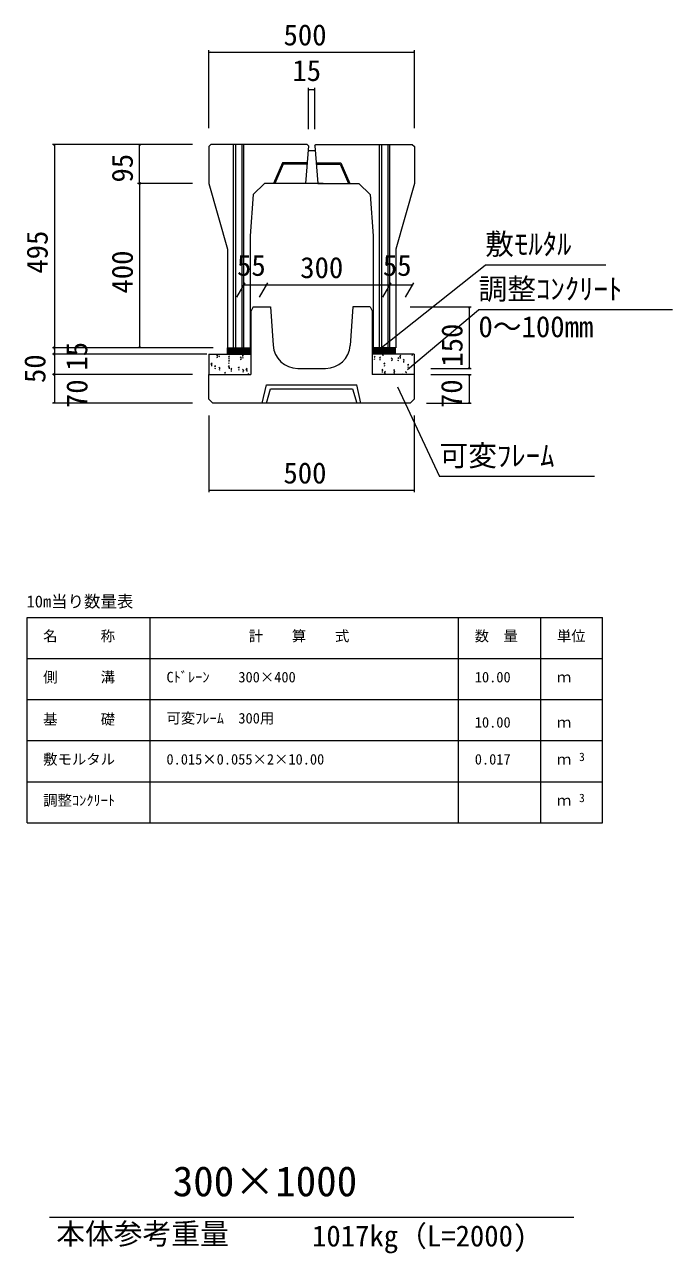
# Model space of a CAD drawing. Units: millimetres on the paper, scale 1:20. Extents: x -2 to 839, y 0 to 594.
# Drawn here: x 203.1 to 281.9, y 335.7 to 485.2 of the extents above; entities that cross this region are included whole.
import ezdxf
from ezdxf.enums import TextEntityAlignment as Align

# ---------------------------------------------------------------- set-up
doc = ezdxf.new("R2010")
doc.units = ezdxf.units.MM
for name, color, linetype, lineweight in [('0_2', 7, 'Continuous', 18), ('D-STR-DIM（寸法）', 7, 'Continuous', 18), ('D-STR-HTXT（旗揚げ）', 4, 'Continuous', 18), ('D-STR-STRn（構造物）', 5, 'Continuous', 18), ('D-STR-TXT（文字）', 7, 'Continuous', 18), ('D-STR（構造物外形線）', 1, 'Continuous', 18)]:
    doc.layers.add(name, color=color, linetype=linetype, lineweight=lineweight)
doc.styles.add('ＭＳ ゴシック', font='')
doc.styles.get('ＭＳ ゴシック').set_extended_font_data('MS Gothic')

msp = doc.modelspace()

# ---------------------------------------------------------------- linework, layer by layer
at = {"layer": '0_2'}
for p, q in [((225.507, 481.884), (225.657, 481.909)), ((225.657, 481.859), (225.507, 481.884)), ((250.357, 481.909), (250.507, 481.884)), ((250.507, 481.884), (250.357, 481.859)), ((237.621, 477.301), (237.771, 477.326)), ((237.771, 477.276), (237.621, 477.301)), ((238.244, 477.326), (238.394, 477.301)), ((238.394, 477.301), (238.244, 477.276)), ((206.686, 470.495), (206.711, 470.645)), ((206.711, 470.645), (206.736, 470.495)), ((217.046, 470.495), (217.071, 470.645)), ((217.071, 470.645), (217.096, 470.495)), ((217.071, 465.895), (217.046, 466.045)), ((217.046, 465.745), (217.071, 465.895)), ((217.096, 466.045), (217.071, 465.895)), ((217.071, 465.895), (217.096, 465.745)), ((229.792, 453.564), (229.942, 453.589)), ((229.942, 453.539), (229.792, 453.564)), ((232.389, 453.589), (232.539, 453.564)), ((232.539, 453.564), (232.389, 453.539)), ((232.539, 453.564), (232.689, 453.589)), ((232.689, 453.539), (232.539, 453.564)), ((247.389, 453.589), (247.539, 453.564)), ((247.539, 453.564), (247.389, 453.539)), ((247.539, 453.564), (247.689, 453.589)), ((247.689, 453.539), (247.539, 453.564)), ((250.136, 453.589), (250.286, 453.564)), ((250.286, 453.564), (250.136, 453.539)), ((257.157, 450.745), (257.182, 450.895)), ((257.182, 450.895), (257.207, 450.745)), ((206.711, 445.895), (206.686, 446.045)), ((206.686, 445.745), (206.711, 445.895)), ((206.736, 446.045), (206.711, 445.895)), ((206.711, 445.895), (206.736, 445.745)), ((217.071, 445.895), (217.046, 446.045)), ((217.096, 446.045), (217.071, 445.895)), ((206.711, 445.145), (206.686, 445.295)), ((206.686, 444.995), (206.711, 445.145)), ((206.736, 445.295), (206.711, 445.145)), ((206.711, 445.145), (206.736, 444.995)), ((206.711, 442.645), (206.686, 442.795)), ((206.736, 442.795), (206.711, 442.645)), ((257.182, 443.395), (257.157, 443.545)), ((257.207, 443.545), (257.182, 443.395)), ((206.686, 442.495), (206.711, 442.645)), ((206.711, 442.645), (206.736, 442.495)), ((257.157, 442.495), (257.182, 442.645)), ((257.182, 442.645), (257.207, 442.495)), ((206.711, 439.145), (206.686, 439.295)), ((206.736, 439.295), (206.711, 439.145)), ((257.182, 439.145), (257.157, 439.295)), ((257.207, 439.295), (257.182, 439.145)), ((225.495, 428.567), (225.645, 428.592)), ((225.645, 428.542), (225.495, 428.567)), ((250.345, 428.592), (250.495, 428.567)), ((250.495, 428.567), (250.345, 428.542))]:
    msp.add_line(p, q, dxfattribs=at)
at = {"layer": '0_2', "color": 9}
for p, q in [((225.507, 481.884), (225.527, 481.884)), ((250.507, 481.884), (250.487, 481.884)), ((237.621, 477.301), (237.641, 477.301)), ((238.394, 477.301), (238.374, 477.301)), ((206.711, 470.645), (206.711, 470.625)), ((217.071, 470.645), (217.071, 470.625)), ((217.071, 465.895), (217.071, 465.915)), ((217.071, 465.895), (217.071, 465.875)), ((229.792, 453.564), (229.812, 453.564)), ((232.539, 453.564), (232.519, 453.564)), ((232.539, 453.564), (232.559, 453.564)), ((247.539, 453.564), (247.519, 453.564)), ((247.539, 453.564), (247.559, 453.564)), ((250.286, 453.564), (250.266, 453.564)), ((257.182, 450.895), (257.182, 450.875)), ((206.711, 445.895), (206.711, 445.915)), ((206.711, 445.895), (206.711, 445.875)), ((217.071, 445.895), (217.071, 445.915)), ((206.711, 445.145), (206.711, 445.165)), ((206.711, 445.145), (206.711, 445.125)), ((257.182, 443.395), (257.182, 443.415)), ((206.711, 442.645), (206.711, 442.665)), ((206.711, 442.645), (206.711, 442.625)), ((257.182, 442.645), (257.182, 442.625)), ((206.711, 439.145), (206.711, 439.165)), ((257.182, 439.145), (257.182, 439.165)), ((225.495, 428.567), (225.515, 428.567)), ((250.495, 428.567), (250.475, 428.567))]:
    msp.add_line(p, q, dxfattribs=at)
at = {"layer": 'D-STR-DIM（寸法）'}
for p, q in [((225.507, 472.645), (225.507, 482.134)), ((225.527, 481.884), (250.487, 481.884)), ((250.507, 472.645), (250.507, 482.134)), ((237.621, 472.495), (237.621, 477.551)), ((238.374, 477.301), (237.641, 477.301)), ((238.394, 472.495), (238.394, 477.551)), ((223.507, 470.645), (206.461, 470.645)), ((206.711, 470.625), (206.711, 445.915)), ((223.507, 470.645), (216.821, 470.645)), ((217.071, 465.915), (217.071, 470.625)), ((223.507, 465.895), (216.821, 465.895)), ((223.507, 465.895), (216.821, 465.895)), ((217.071, 465.875), (217.071, 445.915)), ((228.916, 452.046), (229.937, 453.814)), ((229.812, 453.564), (232.519, 453.564)), ((231.662, 452.046), (232.683, 453.814)), ((231.662, 452.046), (232.683, 453.814)), ((232.559, 453.564), (247.519, 453.564)), ((246.662, 452.046), (247.683, 453.814)), ((246.662, 452.046), (247.683, 453.814)), ((247.559, 453.564), (250.266, 453.564)), ((249.41, 452.046), (250.43, 453.814)), ((250.007, 450.895), (257.432, 450.895)), ((257.182, 450.875), (257.182, 443.415)), ((226.007, 445.895), (206.461, 445.895)), ((225.761, 445.895), (206.461, 445.895)), ((206.711, 445.875), (206.711, 445.165)), ((223.495, 445.895), (216.821, 445.895)), ((223.495, 445.145), (206.461, 445.145)), ((225.257, 445.145), (206.461, 445.145)), ((206.711, 445.125), (206.711, 442.665)), ((252.495, 443.395), (257.432, 443.395)), ((223.495, 442.645), (206.461, 442.645)), ((223.495, 442.645), (206.461, 442.645)), ((206.711, 442.625), (206.711, 439.165)), ((252.495, 442.645), (257.432, 442.645)), ((257.182, 442.625), (257.182, 439.165)), ((223.495, 439.145), (206.461, 439.145)), ((251.995, 439.145), (257.432, 439.145)), ((225.495, 437.645), (225.495, 428.317)), ((250.495, 437.645), (250.495, 428.317)), ((225.515, 428.567), (250.475, 428.567))]:
    msp.add_line(p, q, dxfattribs=at)
at = {"layer": 'D-STR-HTXT（旗揚げ）'}
for p, q in [((246.085, 445.608), (259.12, 455.976)), ((273.781, 455.976), (259.12, 455.976)), ((249.656, 443.25), (258.301, 450.514)), ((281.9, 450.514), (258.301, 450.514)), ((248.464, 441.145), (253.548, 430.233)), ((272.411, 430.233), (253.548, 430.233)), ((203.38, 413.097), (273.38, 413.097)), ((203.38, 388.097), (203.38, 413.097)), ((218.38, 388.097), (218.38, 413.097)), ((255.88, 388.097), (255.88, 413.097)), ((265.88, 397.097), (265.88, 413.097)), ((265.88, 388.097), (265.88, 413.097)), ((273.38, 388.097), (273.38, 413.097)), ((203.38, 408.097), (273.38, 408.097)), ((203.38, 403.097), (273.38, 403.097)), ((203.38, 398.097), (273.38, 398.097)), ((203.38, 393.097), (273.38, 393.097)), ((203.38, 388.097), (273.38, 388.097)), ((206.103, 340.091), (269.887, 340.091))]:
    msp.add_line(p, q, dxfattribs=at)
at = {"layer": 'D-STR-STRn（構造物）'}
for p, q in [((227.761, 445.145), (227.761, 445.895)), ((227.761, 445.86), (227.796, 445.895)), ((227.761, 445.683), (227.973, 445.895)), ((227.761, 445.507), (228.15, 445.895)), ((227.761, 445.33), (228.327, 445.895)), ((227.761, 445.153), (228.503, 445.895)), ((227.93, 445.145), (228.68, 445.895)), ((228.107, 445.145), (228.857, 445.895)), ((228.284, 445.145), (229.034, 445.895)), ((228.46, 445.145), (229.21, 445.895)), ((228.637, 445.145), (229.387, 445.895)), ((228.814, 445.145), (229.564, 445.895)), ((228.991, 445.145), (229.741, 445.895)), ((229.167, 445.145), (229.917, 445.895)), ((229.344, 445.145), (230.094, 445.895)), ((229.521, 445.145), (230.271, 445.895)), ((229.698, 445.145), (230.448, 445.895)), ((229.875, 445.145), (230.62, 445.89)), ((230.051, 445.145), (230.62, 445.713)), ((245.37, 445.791), (245.474, 445.895)), ((245.37, 445.614), (245.651, 445.895)), ((245.37, 445.437), (245.827, 445.895)), ((245.37, 445.261), (246.004, 445.895)), ((245.431, 445.145), (246.181, 445.895)), ((245.608, 445.145), (246.358, 445.895)), ((245.784, 445.145), (246.534, 445.895)), ((245.961, 445.145), (246.711, 445.895)), ((246.138, 445.145), (246.888, 445.895)), ((246.315, 445.145), (247.065, 445.895)), ((246.492, 445.145), (247.242, 445.895)), ((246.668, 445.145), (247.418, 445.895)), ((246.845, 445.145), (247.595, 445.895)), ((247.022, 445.145), (247.772, 445.895)), ((247.199, 445.145), (247.949, 445.895)), ((247.375, 445.145), (248.125, 445.895)), ((247.552, 445.145), (248.228, 445.821)), ((248.228, 445.145), (248.228, 445.895)), ((225.495, 445.145), (230.62, 445.145)), ((225.495, 445.145), (225.495, 442.645)), ((226.472, 444.924), (226.569, 445.039)), ((226.472, 444.924), (226.592, 444.914)), ((226.553, 444.636), (226.53, 444.761)), ((226.687, 445.131), (226.724, 445.145)), ((226.687, 445.131), (226.787, 445.064)), ((226.747, 444.787), (226.788, 444.908)), ((227.881, 444.325), (228.021, 444.379)), ((227.881, 444.326), (227.981, 444.258)), ((227.907, 444.799), (228.003, 444.914)), ((227.907, 444.799), (228.026, 444.788)), ((227.988, 444.51), (227.965, 444.636)), ((229.341, 444.673), (229.438, 444.788)), ((229.341, 444.673), (229.461, 444.663)), ((229.422, 444.385), (229.399, 444.51)), ((229.562, 444.971), (229.702, 445.024)), ((229.562, 444.971), (229.661, 444.903)), ((229.622, 444.626), (229.662, 444.747)), ((230.228, 445.145), (230.62, 445.537)), ((230.405, 445.145), (230.62, 445.36)), ((230.582, 445.145), (230.62, 445.183)), ((250.495, 445.145), (245.37, 445.145)), ((245.613, 444.815), (245.753, 444.868)), ((245.613, 444.815), (245.713, 444.748)), ((245.673, 444.471), (245.714, 444.592)), ((246.278, 444.672), (246.375, 444.786)), ((246.278, 444.672), (246.398, 444.661)), ((246.359, 444.383), (246.336, 444.508)), ((246.69, 444.92), (246.668, 445.11)), ((246.714, 445.145), (246.732, 445.142)), ((247.354, 445.116), (247.364, 445.145)), ((247.713, 444.546), (247.809, 444.661)), ((247.713, 444.546), (247.832, 444.536)), ((247.729, 445.145), (248.228, 445.644)), ((247.793, 444.257), (247.77, 444.383)), ((247.906, 445.145), (248.228, 445.467)), ((248.083, 445.145), (248.228, 445.29)), ((248.488, 444.655), (248.628, 444.708)), ((248.488, 444.655), (248.587, 444.587)), ((248.548, 444.31), (248.588, 444.431)), ((248.689, 444.839), (248.844, 445.001)), ((248.689, 444.839), (248.866, 444.811)), ((248.824, 444.589), (248.802, 444.779)), ((249.147, 444.42), (249.244, 444.535)), ((249.147, 444.421), (249.267, 444.41)), ((249.228, 444.132), (249.205, 444.257)), ((250.228, 444.956), (250.269, 445.076)), ((250.495, 445.145), (250.495, 442.645)), ((225.74, 443.922), (225.895, 444.084)), ((225.74, 443.922), (225.917, 443.894)), ((225.875, 443.672), (225.853, 443.861)), ((226.201, 443.68), (226.341, 443.734)), ((226.201, 443.68), (226.3, 443.613)), ((226.261, 443.336), (226.301, 443.457)), ((226.75, 443.42), (226.846, 443.535)), ((226.75, 443.42), (226.869, 443.409)), ((226.831, 443.131), (226.808, 443.257)), ((227.394, 442.875), (227.534, 442.929)), ((227.395, 442.875), (227.494, 442.808)), ((227.874, 443.59), (228.03, 443.753)), ((227.874, 443.591), (228.052, 443.563)), ((227.941, 443.981), (227.982, 444.102)), ((228.01, 443.34), (227.988, 443.53)), ((228.184, 443.294), (228.281, 443.409)), ((228.184, 443.294), (228.304, 443.284)), ((228.265, 443.006), (228.242, 443.131)), ((229.075, 443.52), (229.215, 443.574)), ((229.075, 443.52), (229.174, 443.453)), ((229.135, 443.176), (229.176, 443.297)), ((229.619, 443.169), (229.715, 443.284)), ((229.619, 443.169), (229.738, 443.158)), ((229.7, 442.88), (229.677, 443.006)), ((230.009, 443.259), (230.164, 443.422)), ((230.009, 443.26), (230.186, 443.232)), ((230.144, 443.009), (230.122, 443.199)), ((230.269, 442.715), (230.409, 442.769)), ((230.269, 442.715), (230.368, 442.648)), ((246.556, 443.167), (246.652, 443.282)), ((246.556, 443.167), (246.675, 443.157)), ((246.636, 442.879), (246.613, 443.004)), ((246.807, 444.009), (246.947, 444.063)), ((246.807, 444.01), (246.907, 443.942)), ((246.819, 442.89), (246.975, 443.053)), ((246.819, 442.891), (246.997, 442.863)), ((246.867, 443.665), (246.908, 443.786)), ((246.954, 442.645), (246.933, 442.83)), ((247.99, 443.042), (248.087, 443.157)), ((247.99, 443.042), (248.11, 443.031)), ((248.001, 443.204), (248.141, 443.258)), ((248.001, 443.204), (248.1, 443.137)), ((248.071, 442.753), (248.048, 442.878)), ((248.061, 442.86), (248.102, 442.981)), ((249.036, 442.645), (249.11, 442.722)), ((249.425, 442.916), (249.521, 443.031)), ((249.425, 442.916), (249.544, 442.906)), ((249.502, 442.645), (249.482, 442.753)), ((249.681, 443.849), (249.821, 443.903)), ((249.681, 443.849), (249.781, 443.782)), ((249.741, 443.505), (249.782, 443.626)), ((227.493, 442.645), (227.495, 442.652))]:
    msp.add_line(p, q, dxfattribs=at)
at = {"layer": 'D-STR-TXT（文字）', "color": 5}
for p, q in [((230.507, 445.895), (230.62, 445.895)), ((245.507, 445.895), (245.37, 445.895))]:
    msp.add_line(p, q, dxfattribs=at)
at = {"layer": 'D-STR（構造物外形線）'}
for p, q in [((225.507, 470.395), (225.757, 470.645)), ((225.507, 470.395), (225.507, 465.895)), ((237.482, 470.645), (225.757, 470.645)), ((228.511, 445.895), (228.511, 470.645)), ((228.761, 470.645), (228.761, 445.895)), ((229.511, 470.645), (229.511, 445.895)), ((229.761, 445.895), (229.761, 470.645)), ((237.621, 470.495), (237.257, 465.895)), ((237.482, 470.645), (237.621, 470.495)), ((237.573, 469.895), (238.442, 469.895)), ((238.394, 470.495), (238.532, 470.645)), ((238.394, 470.495), (238.757, 465.895)), ((238.532, 470.645), (250.257, 470.645)), ((246.257, 445.895), (246.257, 470.645)), ((246.507, 470.645), (246.507, 445.895)), ((247.257, 470.645), (247.257, 445.895)), ((247.507, 445.895), (247.507, 470.645)), ((250.257, 470.645), (250.507, 470.395)), ((250.507, 470.395), (250.507, 465.895)), ((234.457, 468.395), (233.357, 465.895)), ((234.555, 468.245), (233.521, 465.895)), ((237.455, 468.395), (234.457, 468.395)), ((237.443, 468.245), (234.555, 468.245)), ((238.56, 468.395), (241.557, 468.395)), ((238.572, 468.245), (241.46, 468.245)), ((241.46, 468.245), (242.494, 465.895)), ((241.557, 468.395), (242.657, 465.895)), ((225.511, 465.895), (227.761, 457.895)), ((232.257, 465.895), (230.907, 464.545)), ((239.41, 465.895), (232.257, 465.895)), ((238.757, 465.895), (243.757, 465.895)), ((243.757, 465.895), (245.107, 464.545)), ((250.507, 465.895), (248.257, 457.895)), ((230.907, 464.545), (230.507, 459.545)), ((245.107, 464.545), (245.507, 459.545)), ((230.507, 459.545), (230.507, 445.895)), ((245.507, 459.545), (245.507, 445.895)), ((227.761, 457.895), (227.761, 445.895)), ((227.761, 457.895), (227.761, 445.895)), ((248.257, 457.895), (248.254, 445.895)), ((248.257, 457.895), (248.254, 445.895)), ((230.62, 450.395), (230.62, 442.645)), ((230.889, 450.895), (230.639, 450.395)), ((230.889, 450.895), (233.014, 450.895)), ((230.889, 450.895), (233.014, 450.895)), ((233.014, 450.895), (233.315, 446.203)), ((243.014, 450.895), (242.7, 446.195)), ((245.139, 450.895), (243.014, 450.895)), ((245.139, 450.895), (245.389, 450.395)), ((245.37, 450.433), (245.37, 442.645)), ((227.761, 445.895), (230.507, 445.895)), ((248.254, 445.895), (245.507, 445.895)), ((236.308, 443.395), (239.707, 443.395)), ((225.495, 439.645), (225.495, 442.645)), ((225.495, 442.645), (230.62, 442.645)), ((231.995, 439.145), (232.495, 441.395)), ((232.495, 441.395), (243.495, 441.395)), ((243.995, 439.145), (243.495, 441.395)), ((250.495, 442.645), (245.37, 442.645)), ((250.495, 442.645), (250.495, 439.645)), ((232.495, 439.145), (232.995, 440.895)), ((232.995, 440.895), (242.995, 440.895)), ((242.995, 440.895), (243.495, 439.145)), ((225.995, 439.145), (225.495, 439.645)), ((249.995, 439.145), (225.995, 439.145)), ((249.995, 439.145), (225.995, 439.145)), ((250.495, 439.645), (249.995, 439.145))]:
    msp.add_line(p, q, dxfattribs=at)
for centre, start, end in [((236.308, 446.395), 183.67103, 269.99614), ((239.707, 446.395), 269.99614, 356.18575)]:
    msp.add_arc(centre, 3, start, end, dxfattribs=at)

# ---------------------------------------------------------------- texts
at = {"layer": 'D-STR-STRn（構造物）', "color": 7, "style": 'ＭＳ ゴシック'}
for s, p in [('500', (234.587, 481.934)), ('15', (235.666, 477.6)), ('55', (228.927, 453.889)), ('300', (236.618, 453.614)), ('55', (246.674, 453.889)), ('500', (234.575, 428.617))]:
    msp.add_text(s, height=2.566, dxfattribs=at).set_placement(p, align=Align.BOTTOM_LEFT)
for s, p in [('95', (217.021, 466.014)), ('495', (206.661, 454.921)), ('400', (217.021, 452.502)), ('150', (257.132, 443.601)), ('15', (211.479, 443.125)), ('50', (206.386, 441.612)), ('70', (211.501, 438.568)), ('70', (257.073, 438.568))]:
    msp.add_text(s, height=2.566, rotation=90, dxfattribs=at).set_placement(p, align=Align.BOTTOM_LEFT)
at = {"layer": 'D-STR-TXT（文字）', "style": 'ＭＳ ゴシック'}
for s, height, p in [('敷ﾓﾙﾀﾙ', 2.566, (259.12, 456.476)), ('調整ｺﾝｸﾘｰﾄ', 2.566, (258.301, 451.014)), ('0～100mm', 2.566, (258.301, 446.422)), ('可変ﾌﾚｰﾑ', 2.566, (253.548, 430.733)), ('10m当り数量表', 1.466, (203.325, 413.859)), ('名\u3000\u3000\u3000称', 1.283, (205.341, 409.798)), ('計\u3000\u3000算\u3000\u3000式', 1.283, (230.345, 409.798)), ('数\u3000量', 1.283, (257.841, 409.798)), ('単位', 1.283, (267.841, 409.798)), ('側\u3000\u3000\u3000溝', 1.283, (205.341, 404.798)), ('Cﾄﾞﾚｰﾝ\u3000\u3000300×400', 1.283, (220.341, 404.798)), ('10.00', 1.283, (257.855, 404.798)), ('ｍ', 1.283, (267.841, 404.798)), ('基\u3000\u3000\u3000礎', 1.283, (205.341, 399.666)), ('可変ﾌﾚｰﾑ\u3000300用', 1.283, (220.341, 399.798)), ('10.00', 1.283, (257.855, 399.298)), ('ｍ', 1.283, (267.841, 399.298)), ('敷モルタル', 1.283, (205.341, 394.798)), ('0.015×0.055×2×10.00', 1.283, (220.341, 394.798)), ('0.017', 1.283, (257.855, 394.798)), ('3', 1.026, (270.543, 395.301)), ('ｍ', 1.283, (267.841, 394.798)), ('調整ｺﾝｸﾘｰﾄ', 1.283, (205.341, 389.798)), ('ｍ', 1.283, (267.841, 389.798)), ('3', 1.026, (270.543, 390.301)), ('300×1000', 3.666, (221.105, 341.54)), ('本体参考重量', 2.566, (206.934, 336.025)), ('1017kg（L=2000)', 2.566, (238.054, 335.761))]:
    msp.add_text(s, height=height, dxfattribs=at).set_placement(p, align=Align.BOTTOM_LEFT)

doc.saveas('drawing.dxf')
